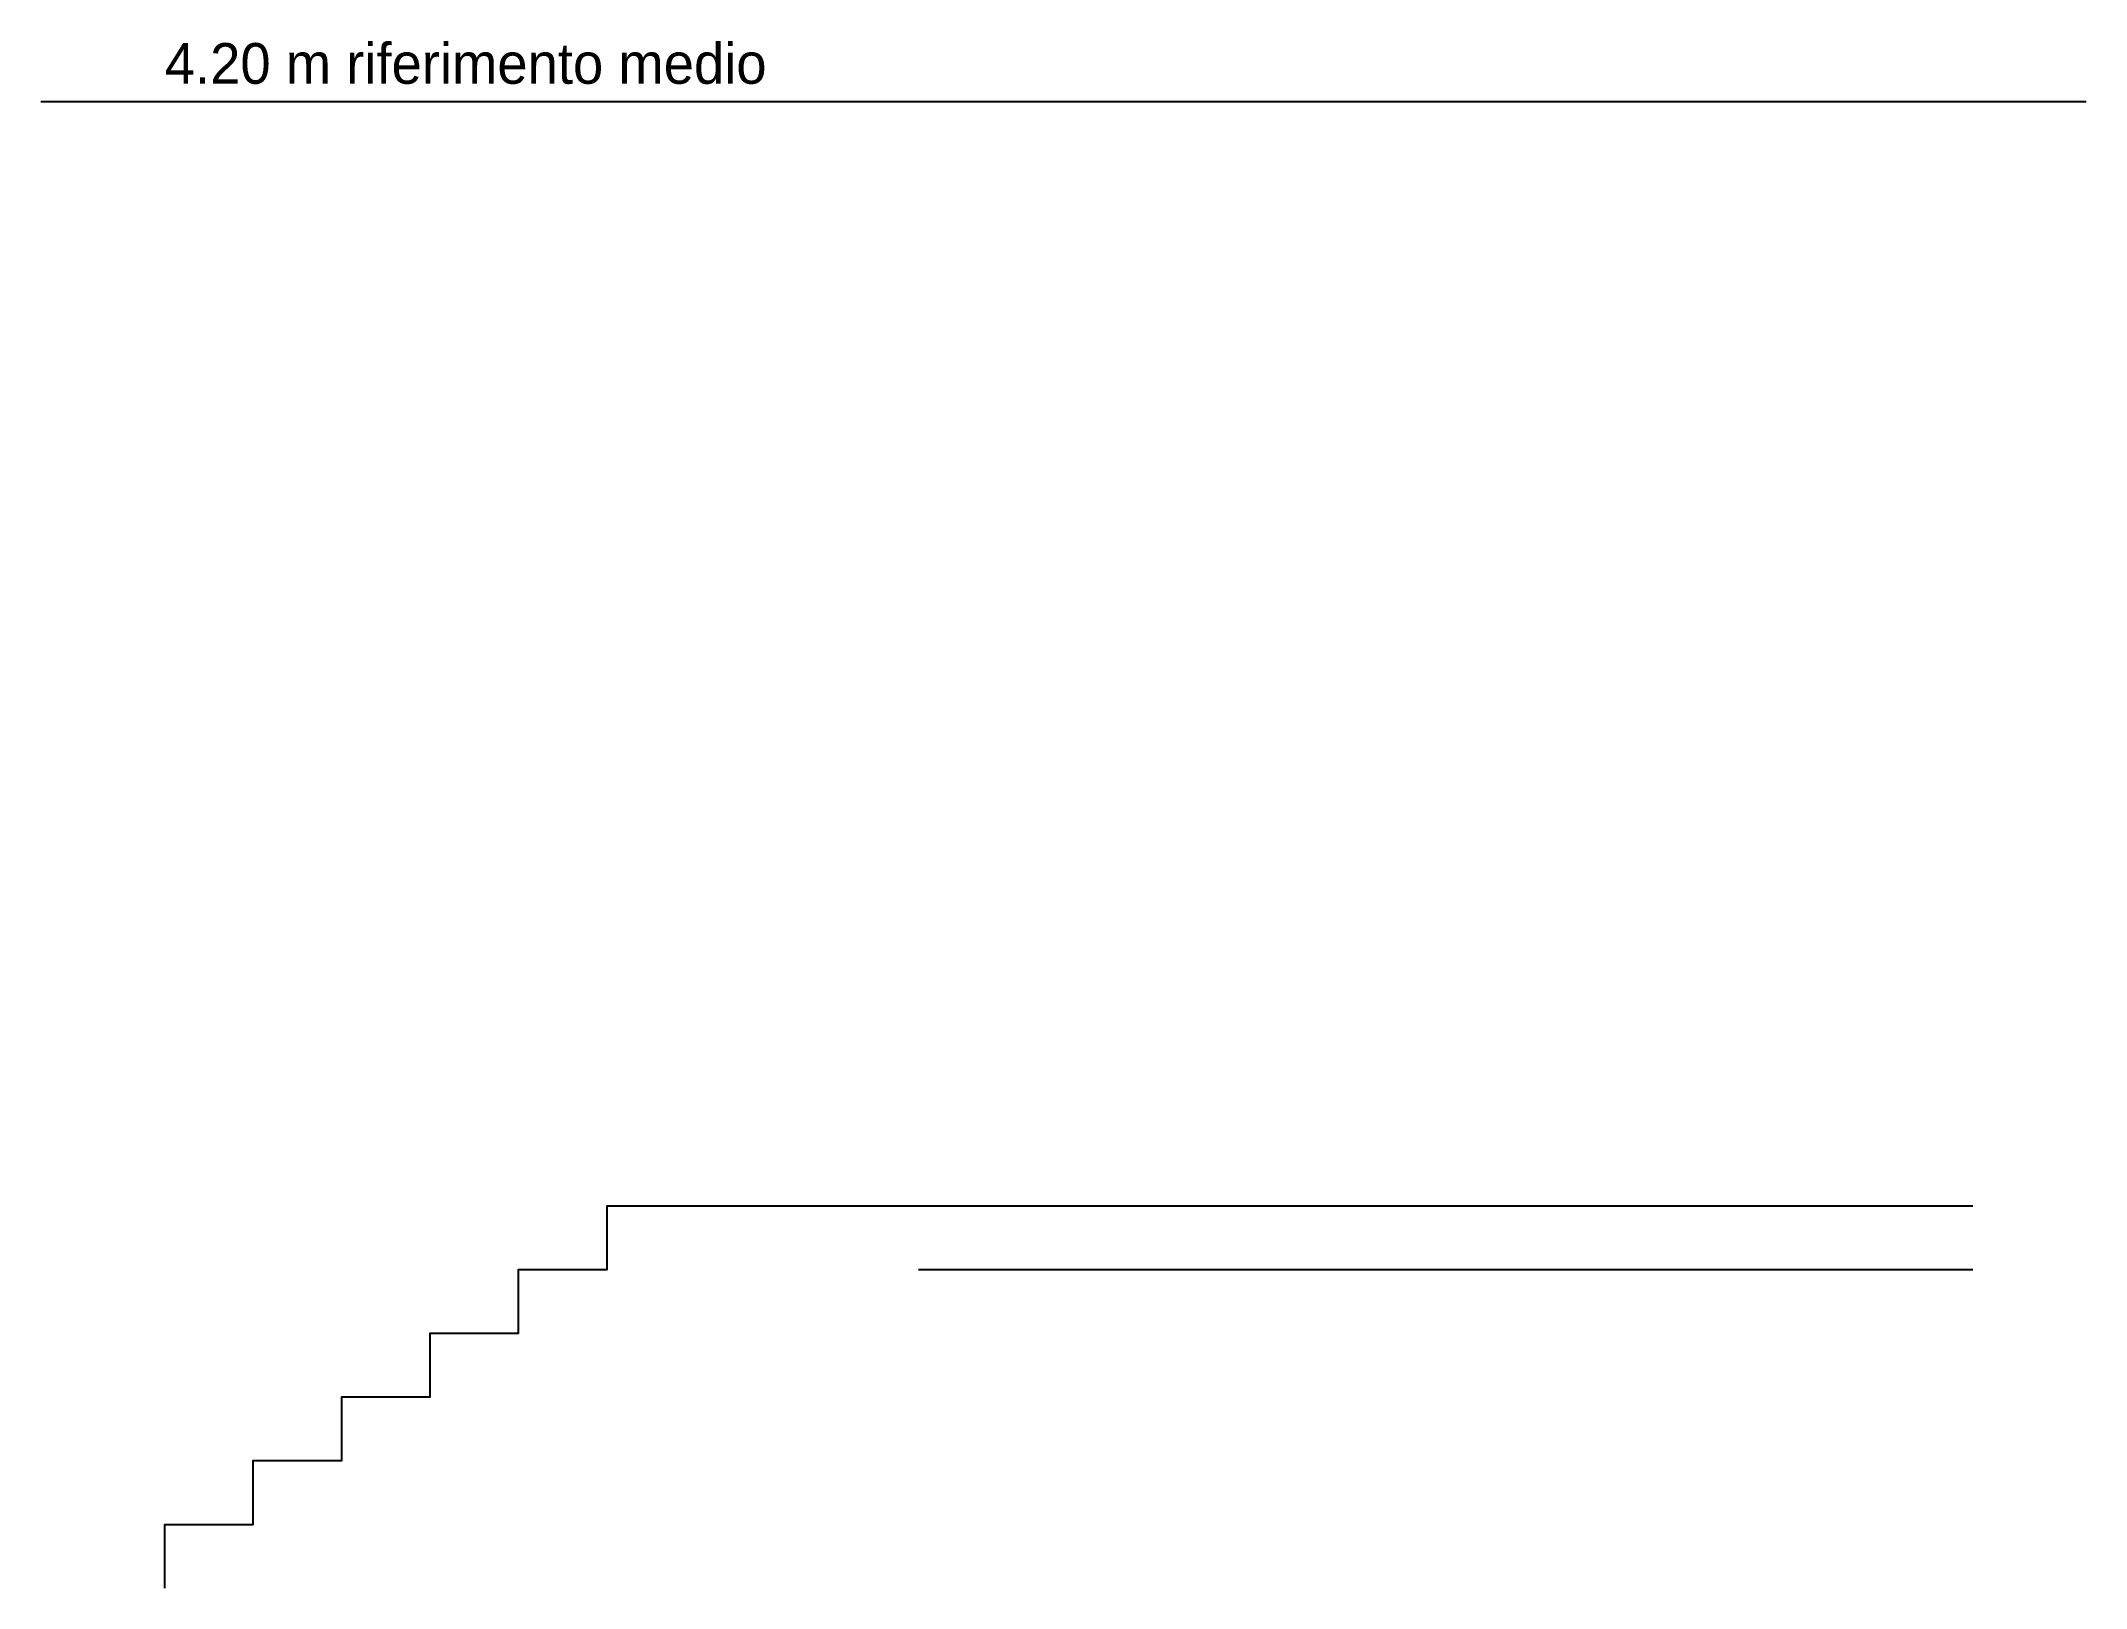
# Model space of a CAD drawing. Header units: metres. Extents: x -0.35 to 5.43, y 0 to 4.37.
import ezdxf

# ---------------------------------------------------------------- set-up
doc = ezdxf.new("R2010")
doc.units = ezdxf.units.M

msp = doc.modelspace()

# ---------------------------------------------------------------- linework, layer by layer
for p, q in [((-0.35, 4.2), (5.43, 4.2)), ((2.13, 0.9), (5.11, 0.9))]:
    msp.add_line(p, q)
msp.add_lwpolyline([(0, 0), (0, 0.18), (0.25, 0.18), (0.25, 0.36), (0.5, 0.36), (0.5, 0.54), (0.75, 0.54), (0.75, 0.72), (1, 0.72), (1, 0.9), (1.25, 0.9), (1.25, 1.08), (5.11, 1.08)])

# ---------------------------------------------------------------- texts
msp.add_text('4.20 m riferimento medio', height=0.115).set_placement((0, 4.25))

doc.saveas('drawing.dxf')
